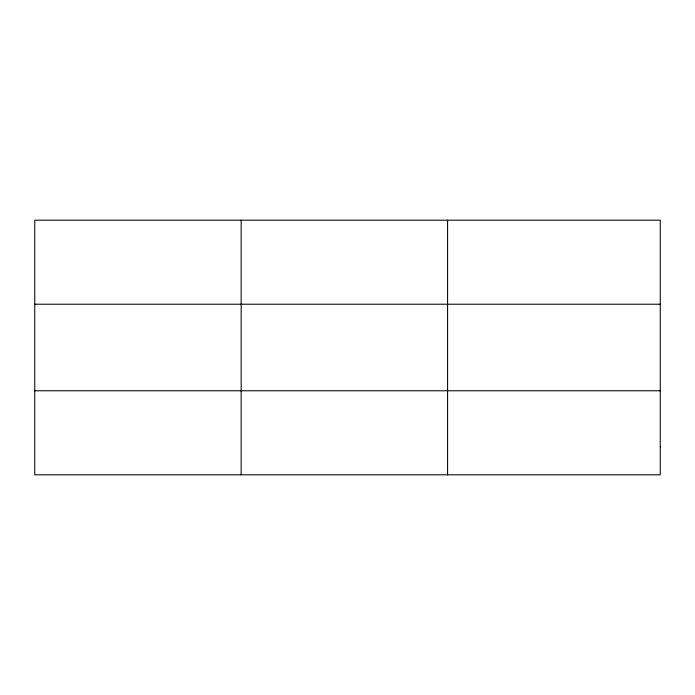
<?xml version="1.0" encoding="UTF-8"?>
<svg xmlns="http://www.w3.org/2000/svg" width="695" height="695" viewBox="0 0 695 695"><rect width="100%" height="100%" fill="white"/><g stroke="black" fill="none" stroke-linecap="round" stroke-linejoin="round"><path stroke-width="1.04" d="M241.165 220.193L241.165 474.807M447.58 220.193L447.58 474.807M34.75 304.219L660.25 304.219M34.75 390.781L660.25 390.781M660.25 446.798L660.25 474.807L34.75 474.807L34.75 220.193L660.25 220.193L660.25 446.798"/></g></svg>
